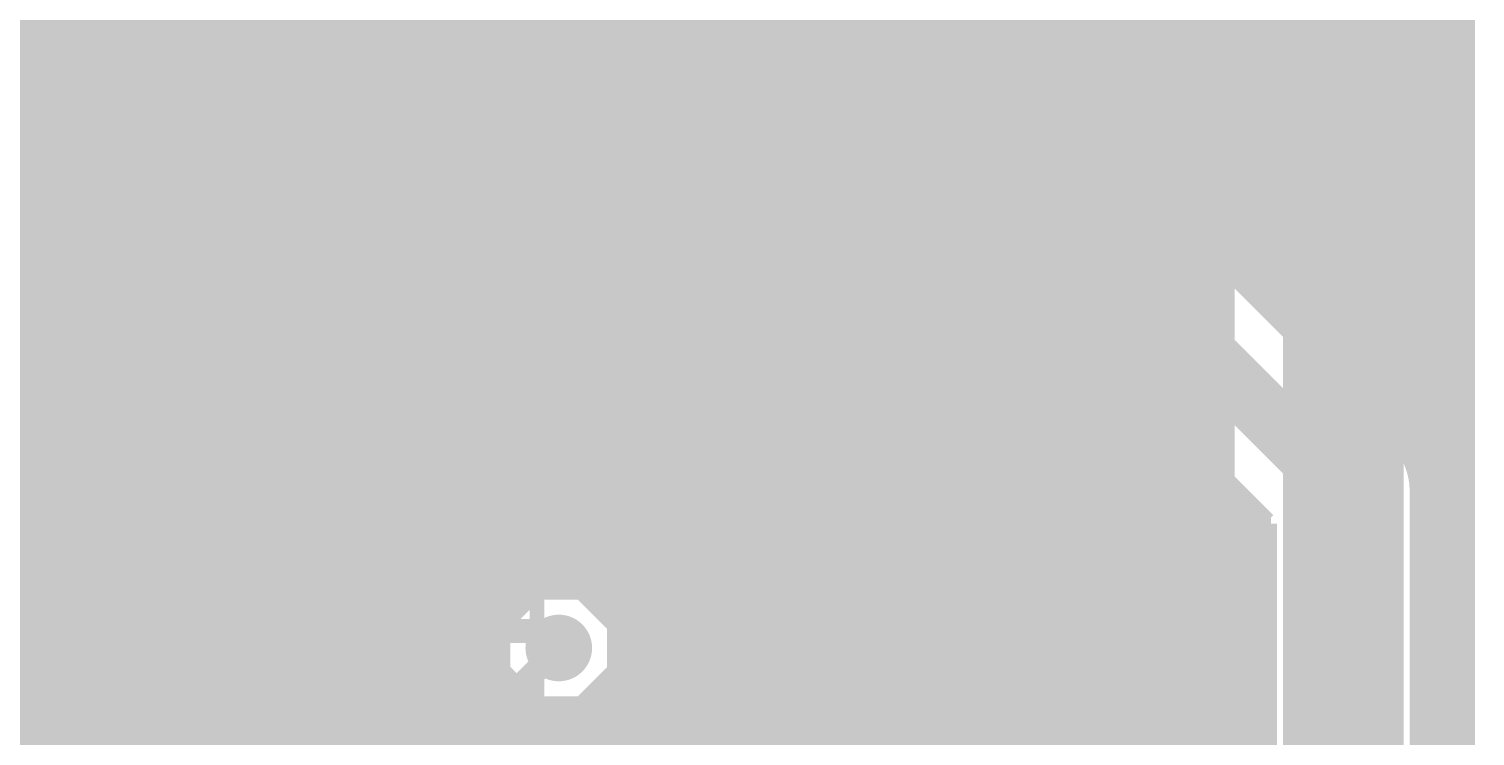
# Model space of a CAD drawing. Extents: x -5 to 208, y -5 to 206.
# Drawn here: x 191.91 to 207.13, y 179.54 to 186.98 of the extents above; entities that cross this region are included whole.
import ezdxf

# ---------------------------------------------------------------- set-up
doc = ezdxf.new("R2010")
doc.units = 0
doc.header["$MEASUREMENT"] = 0
doc.layers.get('0').update_dxf_attribs({"linetype": 'CONTINUOUS'})
for name, color, linetype in [('22-301-0_BOT', 7, 'CONTINUOUS'), ('22-301-0_DRD', 7, 'CONTINUOUS'), ('22-301-0_IN1', 1, 'CONTINUOUS'), ('22-301-0_IN2', 4, 'CONTINUOUS'), ('22-301-0_SMT', 5, 'CONTINUOUS'), ('22-301-0_SPT', 10, 'CONTINUOUS'), ('22-301-0_SST', 14, 'CONTINUOUS'), ('22-301-0_TOP', 9, 'CONTINUOUS'), ('THRUHOLE_TAP', 13, 'CONTINUOUS')]:
    doc.layers.add(name, color=color, linetype=linetype)

# ---------------------------------------------------------------- blocks, each defined once
blk = doc.blocks.new('ROUND_66')
at = {"const_width": 0.35052}
blk.add_lwpolyline([(-0.17526, 0, 1), (0.17526, 0, 1)], format="xyb", close=True, dxfattribs=at)
blk = doc.blocks.new('ROUND_68')
at = {"const_width": 0.35052}
blk.add_lwpolyline([(-0.17526, 0, 1), (0.17526, 0, 1)], format="xyb", close=True, dxfattribs=at)
blk = doc.blocks.new('RECTANGLE_6')
blk.add_solid([(0.4826, 0.4064), (0.4826, -0.4064), (-0.4826, 0.4064), (-0.4826, -0.4064)])
blk = doc.blocks.new('RECTANGLE_51')
blk.add_solid([(0.635, 0.3429), (0.635, -0.3429), (-0.635, 0.3429), (-0.635, -0.3429)])
blk = doc.blocks.new('ROUND_73')
at = {"const_width": 0.10033}
blk.add_lwpolyline([(-0.050164, 0, 1), (0.050164, 0, 1)], format="xyb", close=True, dxfattribs=at)

msp = doc.modelspace()

# ---------------------------------------------------------------- linework, layer by layer
at = {"layer": '22-301-0_BOT', "const_width": 0.254}
for points in [[(191.9478, 203.073), (191.9478, 166.37)], [(192.1764, 203.073), (192.1764, 166.37508)], [(192.405, 203.073), (192.405, 166.41572)], [(192.6336, 203.073), (192.6336, 166.37508)], [(192.8622, 203.073), (192.8622, 166.37)], [(193.0908, 203.073), (193.0908, 166.37)], [(193.3194, 203.073), (193.3194, 166.37)], [(193.548, 203.073), (193.548, 166.37)], [(193.7766, 203.073), (193.7766, 166.37)], [(194.0052, 203.073), (194.0052, 166.37)], [(194.2338, 203.073), (194.2338, 166.37)], [(194.4624, 203.073), (194.4624, 166.37)], [(194.691, 203.073), (194.691, 166.37)], [(194.9196, 203.073), (194.9196, 166.37)], [(195.1482, 203.073), (195.1482, 166.37)], [(195.3768, 203.073), (195.3768, 166.37)], [(195.6054, 203.073), (195.6054, 166.37)], [(195.834, 195.326), (195.834, 166.37)], [(196.0626, 195.326), (196.0626, 166.37)], [(196.2912, 195.326), (196.2912, 166.37)], [(196.5198, 195.326), (196.5198, 166.37)], [(196.7484, 195.326), (196.7484, 166.37)], [(196.977, 195.326), (196.977, 180.91912)], [(197.2056, 195.326), (197.2056, 181.08676)], [(197.4342, 195.326), (197.4342, 181.14518)], [(197.6628, 195.326), (197.6628, 181.12232)], [(197.8914, 195.326), (197.8914, 181.01056)], [(198.12, 195.326), (198.12, 180.7083)], [(198.3486, 195.326), (198.3486, 166.37)], [(198.5772, 195.326), (198.5772, 166.37)], [(198.8058, 195.326), (198.8058, 166.37)], [(199.0344, 195.326), (199.0344, 166.37)], [(199.263, 195.326), (199.263, 166.37)], [(199.4916, 195.326), (199.4916, 166.37)], [(199.7202, 195.326), (199.7202, 166.37)], [(199.9488, 195.326), (199.9488, 166.37)], [(200.1774, 195.326), (200.1774, 166.37)], [(200.406, 195.326), (200.406, 166.37)], [(200.6346, 195.326), (200.6346, 166.37)], [(200.8632, 195.326), (200.8632, 166.37)], [(201.0918, 195.326), (201.0918, 166.37)], [(201.3204, 188.67374), (201.3204, 170.27652)], [(201.549, 188.41212), (201.549, 170.42892)], [(201.7776, 188.31306), (201.7776, 170.47718)], [(202.0062, 188.30036), (202.0062, 170.4467)], [(202.057, 188.30798), (202.057, 170.42892)], [(202.057, 186.944), (67.818, 186.944)], [(202.057, 186.7154), (153.00452, 186.7154)], [(202.057, 186.4868), (153.3525, 186.4868)], [(202.057, 186.2582), (153.55824, 186.2582)], [(202.057, 186.0296), (153.69286, 186.0296)], [(202.057, 185.801), (153.77668, 185.801)], [(202.057, 185.5724), (153.8224, 185.5724)], [(202.057, 185.3438), (153.82748, 185.3438)], [(202.057, 185.1152), (153.797, 185.1152)], [(202.057, 184.8866), (153.72588, 184.8866)], [(202.057, 184.658), (153.60904, 184.658)], [(202.057, 184.4294), (153.43124, 184.4294)], [(202.057, 184.2008), (153.14676, 184.2008)], [(202.057, 183.9722), (67.818, 183.9722)], [(202.057, 183.7436), (67.818, 183.7436)], [(202.057, 183.515), (67.818, 183.515)], [(202.057, 183.2864), (67.818, 183.2864)], [(202.057, 183.0578), (67.818, 183.0578)], [(202.057, 182.8292), (67.818, 182.8292)], [(202.057, 182.6006), (67.818, 182.6006)], [(202.057, 182.372), (67.818, 182.372)], [(202.057, 182.1434), (186.47664, 182.1434)], [(202.057, 181.9148), (186.66206, 181.9148)], [(202.057, 181.6862), (186.73064, 181.6862)], [(202.057, 181.4576), (186.85256, 181.4576)], [(202.057, 181.229), (187.08116, 181.229)], [(197.06336, 181.0004), (187.30976, 181.0004)], [(202.057, 181.0004), (197.90664, 181.0004)], [(196.87794, 180.7718), (187.53836, 180.7718)], [(202.057, 180.7718), (198.09206, 180.7718)], [(196.80936, 180.5432), (187.76696, 180.5432)], [(202.057, 180.5432), (198.16064, 180.5432)], [(196.82206, 180.3146), (187.99556, 180.3146)], [(198.12, 180.22316), (198.12, 166.37)], [(202.057, 180.3146), (198.14794, 180.3146)], [(196.92112, 180.086), (188.22416, 180.086)], [(202.057, 180.086), (198.04888, 180.086)], [(196.977, 180.01488), (196.977, 166.37)], [(197.8914, 179.9209), (197.8914, 166.37)], [(197.18274, 179.8574), (188.3918, 179.8574)], [(197.2056, 179.84724), (197.2056, 166.37)], [(197.4342, 179.78882), (197.4342, 166.37)], [(197.6628, 179.80914), (197.6628, 166.37)], [(202.057, 179.8574), (197.78472, 179.8574)], [(202.057, 179.6288), (188.4172, 179.6288)]]:
    msp.add_lwpolyline(points, dxfattribs=at)
for points in [[(197.485, 181.14772, 0.4142136), (196.80428, 180.467)], [(198.16572, 180.467, 0.4142136), (197.485, 181.14772)], [(196.80428, 180.467, 0.4142136), (197.485, 179.78628)], [(197.485, 179.78628, 0.4142136), (198.16572, 180.467)]]:
    msp.add_lwpolyline(points, format="xyb", dxfattribs=at)
at = {"layer": '22-301-0_DRD', "const_width": 0.254}
for points in [[(206.99984, 121.99874), (206.99984, 204.29982)], [(194.691, 186.69), (194.31, 186.309)], [(195.199, 186.69), (194.691, 186.69)], [(195.58, 186.309), (195.199, 186.69)], [(194.31, 186.309), (194.31, 185.801)], [(195.58, 185.801), (195.58, 186.309)], [(194.31, 185.801), (194.691, 185.42)], [(195.199, 185.42), (195.58, 185.801)], [(194.691, 185.42), (195.199, 185.42)], [(197.231, 181.102), (196.85, 180.721)], [(197.739, 181.102), (197.231, 181.102)], [(198.12, 180.721), (197.739, 181.102)], [(196.85, 180.721), (196.85, 180.213)], [(198.12, 180.213), (198.12, 180.721)], [(196.85, 180.213), (197.231, 179.832)], [(197.739, 179.832), (198.12, 180.213)], [(197.231, 179.832), (197.739, 179.832)]]:
    msp.add_lwpolyline(points, dxfattribs=at)
at = {"layer": '22-301-0_IN1'}
for points, const_width in [([(191.9986, 203.327), (191.9986, 166.27856)], 0.254), ([(192.2272, 203.327), (192.2272, 166.39032)], 0.254), ([(192.4558, 203.327), (192.4558, 166.41318)], 0.254), ([(192.6844, 203.327), (192.6844, 166.35476)], 0.254), ([(192.913, 203.327), (192.913, 166.18712)], 0.254), ([(193.1416, 203.327), (193.1416, 164.846)], 0.254), ([(193.3702, 203.327), (193.3702, 164.846)], 0.254), ([(193.5988, 203.327), (193.5988, 164.846)], 0.254), ([(193.8274, 203.327), (193.8274, 164.846)], 0.254), ([(194.056, 203.327), (194.056, 164.846)], 0.254), ([(194.2846, 203.327), (194.2846, 164.846)], 0.254), ([(194.5132, 203.327), (194.5132, 164.846)], 0.254), ([(194.7418, 203.327), (194.7418, 164.846)], 0.254), ([(194.9704, 203.327), (194.9704, 164.846)], 0.254), ([(195.199, 203.327), (195.199, 164.846)], 0.254), ([(195.4276, 203.327), (195.4276, 164.846)], 0.254), ([(195.58, 203.327), (199.644, 199.263), (199.644, 164.846)], 0.254), ([(195.6562, 203.2508), (195.6562, 164.846)], 0.254), ([(195.8848, 203.0222), (195.8848, 164.846)], 0.254), ([(196.1134, 202.7936), (196.1134, 164.846)], 0.254), ([(196.342, 202.565), (196.342, 164.846)], 0.254), ([(196.5706, 202.3364), (196.5706, 164.846)], 0.254), ([(196.7992, 202.1078), (196.7992, 164.846)], 0.254), ([(197.0278, 201.8792), (197.0278, 180.96992)], 0.254), ([(201.99858, 201.30008), (205.74, 197.55866), (205.74, 140.843), (205.74, 128.651), (202.057, 124.968), (201.99858, 124.9807)], 1.27), ([(201.99858, 201.30008), (205.74, 197.55866), (205.74, 140.843), (202.565, 140.843)], 1.27), ([(197.2564, 201.6506), (197.2564, 181.10708)], 0.254), ([(197.485, 201.422), (197.485, 181.14772)], 0.254), ([(197.7136, 201.1934), (197.7136, 181.10708)], 0.254), ([(197.9422, 200.9648), (197.9422, 180.96992)], 0.254), ([(198.1708, 200.7362), (198.1708, 164.846)], 0.254), ([(198.3994, 200.5076), (198.3994, 164.846)], 0.254), ([(198.628, 200.279), (198.628, 164.846)], 0.254), ([(198.8566, 200.0504), (198.8566, 164.846)], 0.254), ([(199.0852, 199.8218), (199.0852, 164.846)], 0.254), ([(199.3138, 199.5932), (199.3138, 164.846)], 0.254), ([(200.406, 199.263), (200.406, 164.211), (176.149, 164.211)], 0.254), ([(199.5424, 199.3646), (199.5424, 164.846)], 0.254), ([(200.5584, 199.1106), (200.5584, 126.4793)], 0.254), ([(200.787, 198.882), (200.787, 126.6698)], 0.254), ([(201.0156, 198.6534), (201.0156, 126.81204)], 0.254), ([(201.2442, 198.4248), (201.2442, 170.18508)], 0.254), ([(201.4728, 198.1962), (201.4728, 170.39336)], 0.254), ([(201.7014, 197.9676), (201.7014, 170.46956)], 0.254), ([(201.93, 197.739), (201.93, 170.46702)], 0.254), ([(202.1586, 197.5104), (202.1586, 170.37812)], 0.254), ([(202.3872, 197.2818), (202.3872, 170.14698)], 0.254), ([(202.6158, 197.0532), (202.6158, 141.8082)], 0.254), ([(202.8444, 196.8246), (202.8444, 141.8082)], 0.254), ([(203.073, 196.596), (203.073, 164.02812)], 0.254), ([(203.3016, 196.3674), (203.3016, 164.19576)], 0.254), ([(203.5302, 196.1388), (203.5302, 164.25418)], 0.254), ([(203.7588, 195.9102), (203.7588, 164.23132)], 0.254), ([(203.9874, 195.6816), (203.9874, 164.11956)], 0.254), ([(204.216, 195.453), (204.216, 163.8173)], 0.254), ([(204.4446, 195.2244), (204.4446, 141.8082)], 0.254), ([(204.47, 195.199), (204.47, 141.8082)], 0.254), ([(199.644, 186.8932), (67.691, 186.8932)], 0.254), ([(204.47, 187.0202), (200.406, 187.0202)], 0.254), ([(204.47, 186.7916), (200.406, 186.7916)], 0.254), ([(199.644, 186.6646), (153.10358, 186.6646)], 0.254), ([(199.644, 186.436), (153.40584, 186.436)], 0.254), ([(204.47, 186.563), (200.406, 186.563)], 0.254), ([(204.47, 186.3344), (200.406, 186.3344)], 0.254), ([(199.644, 186.2074), (153.5938, 186.2074)], 0.254), ([(199.644, 185.9788), (153.71572, 185.9788)], 0.254), ([(204.47, 186.1058), (200.406, 186.1058)], 0.254), ([(204.47, 185.8772), (200.406, 185.8772)], 0.254), ([(199.644, 185.7502), (153.79192, 185.7502)], 0.254), ([(204.47, 185.6486), (200.406, 185.6486)], 0.254), ([(199.644, 185.5216), (153.82494, 185.5216)], 0.254), ([(204.47, 185.42), (200.406, 185.42)], 0.254), ([(199.644, 185.293), (153.82494, 185.293)], 0.254), ([(204.47, 185.1914), (200.406, 185.1914)], 0.254), ([(199.644, 185.0644), (153.7843, 185.0644)], 0.254), ([(204.47, 184.9628), (200.406, 184.9628)], 0.254), ([(199.644, 184.8358), (153.70556, 184.8358)], 0.254), ([(204.47, 184.7342), (200.406, 184.7342)], 0.254), ([(199.644, 184.6072), (153.57602, 184.6072)], 0.254), ([(204.47, 184.5056), (200.406, 184.5056)], 0.254), ([(199.644, 184.3786), (153.38044, 184.3786)], 0.254), ([(204.47, 184.277), (200.406, 184.277)], 0.254), ([(199.644, 184.15), (153.05786, 184.15)], 0.254), ([(204.47, 184.0484), (200.406, 184.0484)], 0.254), ([(199.644, 183.9214), (67.691, 183.9214)], 0.254), ([(204.47, 183.8198), (200.406, 183.8198)], 0.254), ([(199.644, 183.6928), (67.691, 183.6928)], 0.254), ([(204.47, 183.5912), (200.406, 183.5912)], 0.254), ([(199.644, 183.4642), (67.691, 183.4642)], 0.254), ([(204.47, 183.3626), (200.406, 183.3626)], 0.254), ([(199.644, 183.2356), (67.691, 183.2356)], 0.254), ([(204.47, 183.134), (200.406, 183.134)], 0.254), ([(199.644, 183.007), (67.691, 183.007)], 0.254), ([(204.47, 182.9054), (200.406, 182.9054)], 0.254), ([(199.644, 182.7784), (67.691, 182.7784)], 0.254), ([(204.47, 182.6768), (200.406, 182.6768)], 0.254), ([(199.644, 182.5498), (67.691, 182.5498)], 0.254), ([(204.47, 182.4482), (200.406, 182.4482)], 0.254), ([(199.644, 182.3212), (67.691, 182.3212)], 0.254), ([(204.47, 182.2196), (200.406, 182.2196)], 0.254), ([(199.644, 182.0926), (186.53252, 182.0926)], 0.254), ([(204.47, 181.991), (200.406, 181.991)], 0.254), ([(199.644, 181.864), (186.68492, 181.864)], 0.254), ([(204.47, 181.7624), (200.406, 181.7624)], 0.254), ([(199.644, 181.6354), (186.73318, 181.6354)], 0.254), ([(204.47, 181.5338), (200.406, 181.5338)], 0.254), ([(199.644, 181.4068), (186.7027, 181.4068)], 0.254), ([(204.47, 181.3052), (200.406, 181.3052)], 0.254), ([(199.644, 181.1782), (186.58078, 181.1782)], 0.254), ([(204.47, 181.0766), (200.406, 181.0766)], 0.254), ([(197.00494, 180.9496), (186.21502, 180.9496)], 0.254), ([(199.644, 180.9496), (197.96252, 180.9496)], 0.254), ([(204.47, 180.848), (200.406, 180.848)], 0.254), ([(196.85508, 180.721), (82.22488, 180.721)], 0.254), ([(199.644, 180.721), (198.11492, 180.721)], 0.254), ([(204.47, 180.6194), (200.406, 180.6194)], 0.254), ([(196.80428, 180.4924), (118.91264, 180.4924)], 0.254), ([(199.644, 180.4924), (198.16318, 180.4924)], 0.254), ([(204.47, 180.3908), (200.406, 180.3908)], 0.254), ([(196.83476, 180.2638), (119.09806, 180.2638)], 0.254), ([(199.644, 180.2638), (198.1327, 180.2638)], 0.254), ([(204.47, 180.1622), (200.406, 180.1622)], 0.254), ([(196.95922, 180.0352), (119.16664, 180.0352)], 0.254), ([(197.0278, 179.96408), (197.0278, 164.846)], 0.254), ([(197.9422, 179.96408), (197.9422, 164.846)], 0.254), ([(199.644, 180.0352), (198.01078, 180.0352)], 0.254), ([(204.47, 179.9336), (200.406, 179.9336)], 0.254), ([(197.32244, 179.8066), (119.15394, 179.8066)], 0.254), ([(197.2564, 179.82692), (197.2564, 164.846)], 0.254), ([(197.485, 179.78628), (197.485, 164.846)], 0.254), ([(199.644, 179.8066), (197.64502, 179.8066)], 0.254), ([(197.7136, 179.82692), (197.7136, 164.846)], 0.254), ([(204.47, 179.705), (200.406, 179.705)], 0.254), ([(199.644, 179.578), (119.05488, 179.578)], 0.254), ([(204.47, 179.4764), (200.406, 179.4764)], 0.254)]:
    msp.add_lwpolyline(points, dxfattribs=dict(at, const_width=const_width))
at = {"layer": '22-301-0_IN1', "const_width": 0.254}
for points in [[(197.485, 181.14772, 0.4142136), (196.80428, 180.467)], [(198.16572, 180.467, 0.4142136), (197.485, 181.14772)], [(196.80428, 180.467, 0.4142136), (197.485, 179.78628)], [(197.485, 179.78628, 0.4142136), (198.16572, 180.467)]]:
    msp.add_lwpolyline(points, format="xyb", dxfattribs=at)
at = {"layer": '22-301-0_IN2', "const_width": 0.254}
for points in [[(191.9986, 205.232), (191.9986, 179.9082)], [(192.2272, 205.232), (192.2272, 179.9082)], [(192.4558, 205.232), (192.4558, 179.9082)], [(192.6844, 205.232), (192.6844, 179.9082)], [(192.913, 205.232), (192.913, 179.9082)], [(193.1416, 205.232), (193.1416, 179.9082)], [(193.3702, 205.232), (193.3702, 179.9082)], [(193.5988, 205.232), (193.5988, 179.9082)], [(193.8274, 205.232), (193.8274, 179.9082)], [(194.056, 205.232), (194.056, 179.9082)], [(194.2846, 205.232), (194.2846, 179.9082)], [(194.5132, 205.232), (194.5132, 179.9082)], [(194.7418, 205.232), (194.7418, 179.9082)], [(194.9704, 205.232), (194.9704, 179.9082)], [(195.199, 205.232), (195.199, 179.9082)], [(195.4276, 205.232), (195.4276, 179.9082)], [(195.6562, 205.232), (195.6562, 179.9082)], [(195.8848, 205.232), (195.8848, 179.9082)], [(196.1134, 205.232), (196.1134, 179.9082)], [(196.342, 205.232), (196.342, 179.96916)], [(196.5706, 205.232), (196.5706, 180.19776)], [(196.7992, 205.232), (196.7992, 180.42636)], [(197.0278, 205.232), (197.0278, 180.96992)], [(197.2564, 205.232), (197.2564, 181.10708)], [(197.485, 205.232), (197.485, 181.14772)], [(197.7136, 205.232), (197.7136, 181.10708)], [(197.9422, 205.232), (197.9422, 180.96992)], [(198.1708, 205.232), (198.1708, 169.3672)], [(198.3994, 205.232), (198.3994, 169.3672)], [(198.628, 205.232), (198.628, 169.3672)], [(198.8566, 205.232), (198.8566, 169.3672)], [(199.0852, 205.232), (199.0852, 169.3672)], [(199.3138, 205.232), (199.3138, 169.3672)], [(199.5424, 205.232), (199.5424, 169.3672)], [(199.644, 205.232), (199.644, 169.3672)], [(200.406, 199.009), (200.406, 169.3672)], [(200.5584, 199.009), (200.5584, 169.3672)], [(200.787, 199.009), (200.787, 169.55516)], [(201.0156, 199.009), (201.0156, 169.78376)], [(201.2442, 199.009), (201.2442, 170.18508)], [(201.4728, 199.009), (201.4728, 170.39336)], [(201.7014, 199.009), (201.7014, 170.46956)], [(201.93, 199.009), (201.93, 170.46702)], [(202.1586, 199.009), (202.1586, 170.37812)], [(202.3872, 199.009), (202.3872, 170.14698)], [(202.6158, 199.009), (202.6158, 141.52118)], [(202.8444, 199.009), (202.8444, 141.46276)], [(203.073, 199.009), (203.073, 164.02812)], [(203.3016, 199.009), (203.3016, 164.19576)], [(203.5302, 199.009), (203.5302, 164.25418)], [(203.7588, 199.009), (203.7588, 164.23132)], [(203.9874, 199.009), (203.9874, 164.11956)], [(204.216, 199.009), (204.216, 163.8173)], [(204.4446, 199.009), (204.4446, 121.539)], [(204.47, 199.009), (204.47, 121.539)], [(199.644, 187.0456), (67.691, 187.0456)], [(204.47, 187.071), (200.406, 187.071)], [(199.644, 186.817), (152.7048, 186.817)], [(204.47, 186.8424), (200.406, 186.8424)], [(199.644, 186.5884), (153.22296, 186.5884)], [(204.47, 186.6138), (200.406, 186.6138)], [(199.644, 186.3598), (153.47696, 186.3598)], [(204.47, 186.3852), (200.406, 186.3852)], [(199.644, 186.1312), (153.63952, 186.1312)], [(204.47, 186.1566), (200.406, 186.1566)], [(199.644, 185.9026), (153.7462, 185.9026)], [(204.47, 185.928), (200.406, 185.928)], [(204.47, 185.6994), (200.406, 185.6994)], [(199.644, 185.674), (153.80716, 185.674)], [(199.644, 185.4454), (153.83002, 185.4454)], [(204.47, 185.4708), (200.406, 185.4708)], [(204.47, 185.2422), (200.406, 185.2422)], [(199.644, 185.2168), (153.81478, 185.2168)], [(199.644, 184.9882), (153.76398, 184.9882)], [(204.47, 185.0136), (200.406, 185.0136)], [(204.47, 184.785), (200.406, 184.785)], [(199.644, 184.7596), (153.66746, 184.7596)], [(199.644, 184.531), (153.52014, 184.531)], [(204.47, 184.5564), (200.406, 184.5564)], [(204.47, 184.3278), (200.406, 184.3278)], [(199.644, 184.3024), (153.29154, 184.3024)], [(199.644, 184.0738), (152.8826, 184.0738)], [(204.47, 184.0992), (200.406, 184.0992)], [(204.47, 183.8706), (200.406, 183.8706)], [(199.644, 183.8452), (67.691, 183.8452)], [(199.644, 183.6166), (67.691, 183.6166)], [(204.47, 183.642), (200.406, 183.642)], [(204.47, 183.4134), (200.406, 183.4134)], [(199.644, 183.388), (67.691, 183.388)], [(199.644, 183.1594), (67.691, 183.1594)], [(204.47, 183.1848), (200.406, 183.1848)], [(204.47, 182.9562), (200.406, 182.9562)], [(199.644, 182.9308), (67.691, 182.9308)], [(199.644, 182.7022), (67.691, 182.7022)], [(204.47, 182.7276), (200.406, 182.7276)], [(204.47, 182.499), (200.406, 182.499)], [(199.644, 182.4736), (67.691, 182.4736)], [(199.644, 182.245), (186.2963, 182.245)], [(204.47, 182.2704), (200.406, 182.2704)], [(204.47, 182.0418), (200.406, 182.0418)], [(199.644, 182.0164), (186.59856, 182.0164)], [(199.644, 181.7878), (186.71032, 181.7878)], [(204.47, 181.8132), (200.406, 181.8132)], [(204.47, 181.5846), (200.406, 181.5846)], [(199.644, 181.5592), (186.73318, 181.5592)], [(199.644, 181.3306), (186.67476, 181.3306)], [(204.47, 181.356), (200.406, 181.356)], [(204.47, 181.1274), (200.406, 181.1274)], [(197.24116, 181.102), (186.50712, 181.102)], [(199.644, 181.102), (197.7263, 181.102)], [(196.9389, 180.8734), (82.08264, 180.8734)], [(199.644, 180.8734), (198.02856, 180.8734)], [(204.47, 180.8988), (200.406, 180.8988)], [(204.47, 180.6702), (200.406, 180.6702)], [(196.82714, 180.6448), (82.26806, 180.6448)], [(199.644, 180.6448), (198.14032, 180.6448)], [(22.352, 180.467), (22.352, 180.34), (23.368, 179.324), (106.172, 179.324), (106.807, 179.959), (107.315, 179.959), (108.077, 179.197), (146.812, 179.197), (147.066, 179.451), (196.469, 179.451), (197.485, 180.467)], [(196.7865, 180.4162), (118.99392, 180.4162)], [(196.80428, 180.43398), (196.2785, 179.9082)], [(196.80428, 180.467), (196.80508, 180.43402)], [(199.644, 180.4162), (198.16318, 180.4162)], [(204.47, 180.4416), (200.406, 180.4416)], [(204.47, 180.213), (200.406, 180.213)], [(196.5579, 180.1876), (119.13108, 180.1876)], [(199.644, 180.1876), (198.10476, 180.1876)], [(196.3293, 179.959), (119.17172, 179.959)], [(196.2785, 179.9082), (147.066, 179.9082)], [(199.644, 179.959), (197.93712, 179.959)], [(197.9422, 179.96408), (197.9422, 169.3672)], [(204.47, 179.9844), (200.406, 179.9844)], [(197.45198, 179.78628), (196.79666, 179.13096)], [(197.45198, 179.78628), (197.485, 179.78548)], [(197.485, 179.78628), (197.485, 169.3672)], [(197.7136, 179.82692), (197.7136, 169.3672)], [(204.47, 179.7558), (200.406, 179.7558)], [(197.2564, 179.5907), (197.2564, 169.3672)], [(199.644, 179.7304), (197.39356, 179.7304)], [(199.644, 179.5018), (197.16496, 179.5018)], [(204.47, 179.5272), (200.406, 179.5272)]]:
    msp.add_lwpolyline(points, dxfattribs=at)
for points in [[(197.485, 181.14772, 0.4142136), (196.80428, 180.467)], [(198.16572, 180.467, 0.4142136), (197.485, 181.14772)], [(197.485, 179.78628, 0.4142136), (198.16572, 180.467)]]:
    msp.add_lwpolyline(points, format="xyb", dxfattribs=at)
at = {"layer": '22-301-0_SST', "const_width": 0.1524}
for points in [[(194.87642, 186.91606), (195.04406, 186.8551), (195.21424, 186.8551), (195.38442, 186.91606), (195.38442, 187.27166), (195.21424, 187.33008), (195.04406, 187.33008), (194.87642, 187.27166), (194.87642, 186.91606), (194.70624, 186.8551), (194.53606, 186.8551), (194.36842, 186.91606), (194.36842, 187.27166), (194.53606, 187.33008), (194.70624, 187.33008), (194.87642, 187.27166)], [(194.36842, 186.31408), (194.53606, 186.43346), (194.70624, 186.49188), (195.04406, 186.49188), (195.21424, 186.43346), (195.38442, 186.31408), (195.38442, 186.1947), (195.21424, 186.07786), (195.04406, 186.0169), (194.70624, 186.0169), (194.53606, 186.07786), (194.36842, 186.1947), (194.36842, 186.31408)], [(199.9234, 185.72734), (199.9234, 185.37174), (200.09358, 185.25236), (200.26376, 185.25236), (200.4314, 185.37174), (200.4314, 185.72734), (199.4154, 185.72734)], [(195.7705, 182.6895), (195.7705, 185.6105), (194.1322, 185.6105), (194.1322, 182.6895), (195.7705, 182.6895)], [(199.9234, 185.43016), (199.4154, 185.25236)], [(193.62166, 184.51322), (192.77584, 184.51322), (192.60566, 184.57164), (192.60566, 184.92724), (192.77584, 184.9882), (193.62166, 184.9882)], [(199.4154, 184.53354), (199.4154, 184.76976)], [(199.4154, 184.65292), (200.4314, 184.65292), (200.26376, 184.76976)], [(192.77584, 184.15), (192.60566, 184.08904), (192.60566, 183.73344), (192.77584, 183.67502), (193.11366, 183.67502), (193.28384, 183.7944), (193.28384, 184.15), (193.62166, 184.15), (193.62166, 183.67502)], [(199.4154, 183.81472), (199.4154, 184.05094)], [(199.4154, 183.93156), (200.4314, 183.93156), (200.26376, 184.05094)], [(199.75576, 182.97652), (199.75576, 183.44896), (200.4314, 183.21274), (200.4314, 183.09336), (199.4154, 183.09336)], [(192.60566, 183.134), (192.77584, 183.25084), (192.94348, 183.3118), (193.28384, 183.3118), (193.45148, 183.25084), (193.62166, 183.134), (193.62166, 183.01462), (193.45148, 182.89524), (193.28384, 182.83682), (192.94348, 182.83682), (192.77584, 182.89524), (192.60566, 183.01462), (192.60566, 183.134)], [(199.1995, 182.4355), (199.1995, 179.5145), (200.8378, 179.5145), (200.8378, 182.4355), (199.1995, 182.4355)], [(197.0278, 182.245), (197.2564, 182.245), (197.2564, 179.07), (192.7098, 179.07), (192.7098, 182.245), (197.0278, 182.245)]]:
    msp.add_lwpolyline(points, dxfattribs=at)
at = {"layer": '22-301-0_TOP'}
for points, const_width in [([(206.2226, 196.088), (206.2226, 182.80126)], 0.254), ([(206.4512, 196.088), (206.4512, 182.5371)], 0.254), ([(206.6798, 196.088), (206.6798, 165.735)], 0.254), ([(206.883, 196.088), (206.883, 165.735)], 0.254), ([(205.994, 192.6844), (205.994, 183.02986)], 0.254), ([(205.7654, 192.4177), (205.7654, 183.25846)], 0.254), ([(205.5368, 192.1764), (205.5368, 183.48706)], 0.254), ([(205.3082, 191.9478), (205.3082, 183.71566)], 0.254), ([(205.0796, 191.7192), (205.0796, 183.94426)], 0.254), ([(204.851, 191.4906), (204.851, 184.17286)], 0.254), ([(204.6224, 191.262), (204.6224, 184.40146)], 0.254), ([(204.3938, 191.0334), (204.3938, 184.63006)], 0.254), ([(204.1652, 190.8048), (204.1652, 184.85866)], 0.254), ([(203.9366, 190.5762), (203.9366, 185.08726)], 0.254), ([(202.7936, 189.2427), (202.7936, 186.23026)], 0.254), ([(203.0222, 189.2427), (203.0222, 186.00166)], 0.254), ([(203.2508, 189.2427), (203.2508, 185.77306)], 0.254), ([(203.4794, 189.2427), (203.4794, 185.54446)], 0.254), ([(203.708, 189.2427), (203.708, 185.31586)], 0.254), ([(202.565, 188.39942), (202.565, 186.45886)], 0.254), ([(202.1078, 188.1378), (202.1078, 186.91606)], 0.254), ([(202.3364, 188.21908), (202.3364, 186.68746)], 0.254), ([(201.12482, 187.90158), (206.31658, 182.70982)], 0.254), ([(203.581, 163.576), (205.74, 165.735), (205.74, 182.118), (200.533, 187.325), (181.864, 187.325), (179.705, 185.166), (178.435, 185.166), (174.498, 181.229), (162.052, 181.229), (158.115, 185.166), (158.115, 185.52922)], 0.635), ([(206.883, 186.9948), (202.02906, 186.9948)], 0.254), ([(206.883, 186.7662), (202.25766, 186.7662)], 0.254), ([(200.1901, 186.4995), (192.74536, 186.4995)], 0.254), ([(192.74536, 186.4995), (193.9544, 185.29046)], 0.254), ([(192.9638, 186.4995), (192.9638, 186.28106)], 0.254), ([(193.1924, 186.4995), (193.1924, 186.05246)], 0.254), ([(193.421, 186.4995), (193.421, 185.82386)], 0.254), ([(193.6496, 186.4995), (193.6496, 185.59526)], 0.254), ([(193.8782, 186.4995), (193.8782, 185.36666)], 0.254), ([(194.1068, 186.4995), (194.1068, 185.7756)], 0.254), ([(194.3354, 186.4995), (194.3354, 185.7756)], 0.254), ([(194.564, 186.4995), (194.564, 185.7756)], 0.254), ([(194.7926, 186.4995), (194.7926, 185.7756)], 0.254), ([(195.0212, 186.4995), (195.0212, 185.7756)], 0.254), ([(195.2498, 186.4995), (195.2498, 185.7756)], 0.254), ([(195.4784, 186.4995), (195.4784, 185.7756)], 0.254), ([(195.707, 186.4995), (195.707, 185.7756)], 0.254), ([(195.9356, 186.4995), (195.9356, 184.06872)], 0.254), ([(196.1642, 186.4995), (196.1642, 183.84266)], 0.254), ([(196.3928, 186.4995), (196.3928, 183.61406)], 0.254), ([(196.6214, 186.4995), (196.6214, 183.38546)], 0.254), ([(196.85, 186.4995), (196.85, 183.15686)], 0.254), ([(197.0786, 186.4995), (197.0786, 182.71998)], 0.254), ([(197.3072, 186.4995), (197.3072, 182.4609)], 0.254), ([(197.5358, 186.4995), (197.5358, 182.4355)], 0.254), ([(197.7644, 186.4995), (197.7644, 182.4355)], 0.254), ([(197.993, 186.4995), (197.993, 182.4355)], 0.254), ([(198.2216, 186.4995), (198.2216, 182.4355)], 0.254), ([(198.4502, 186.4995), (198.4502, 182.4355)], 0.254), ([(198.6788, 186.4995), (198.6788, 182.4355)], 0.254), ([(198.9074, 186.4995), (198.9074, 182.4355)], 0.254), ([(199.136, 186.4995), (199.136, 182.6006)], 0.254), ([(199.3646, 186.4995), (199.3646, 182.6006)], 0.254), ([(199.5932, 186.4995), (199.5932, 182.6006)], 0.254), ([(199.8218, 186.4995), (199.8218, 182.6006)], 0.254), ([(200.0504, 186.4995), (200.0504, 182.6006)], 0.254), ([(200.1901, 186.4995), (204.9145, 181.7751)], 0.254), ([(206.883, 186.5376), (202.48626, 186.5376)], 0.254), ([(200.3806, 186.309), (192.93586, 186.309)], 0.254), ([(200.279, 186.4106), (200.279, 182.6006)], 0.254), ([(206.883, 186.309), (202.71486, 186.309)], 0.254), ([(180.9242, 179.705), (180.594, 179.705), (180.213, 179.705), (179.324, 180.594), (179.324, 183.134), (182.245, 186.055), (192.024, 186.055), (194.6402, 183.4388), (194.945, 183.4388)], 0.635), ([(194.945, 184.8612), (194.945, 186.055)], 0.635), ([(200.5076, 186.182), (200.5076, 182.6006)], 0.254), ([(200.6092, 186.0804), (193.16446, 186.0804)], 0.254), ([(206.883, 186.0804), (202.94346, 186.0804)], 0.254), ([(200.8378, 185.8518), (193.39306, 185.8518)], 0.254), ([(200.7362, 185.9534), (200.7362, 182.6006)], 0.254), ([(206.883, 185.8518), (203.17206, 185.8518)], 0.254), ([(195.9356, 185.7756), (193.9544, 185.7756)], 0.254), ([(193.9544, 185.7756), (193.9544, 185.29046)], 0.254), ([(194.945, 185.7756), (194.945, 184.8612)], 0.254), ([(195.9356, 185.7756), (195.9356, 184.3532)], 0.254), ([(200.9648, 185.7248), (200.9648, 182.6006)], 0.254), ([(193.9544, 185.6232), (193.62166, 185.6232)], 0.254), ([(201.0664, 185.6232), (195.9356, 185.6232)], 0.254), ([(206.883, 185.6232), (203.40066, 185.6232)], 0.254), ([(193.9544, 185.3946), (193.85026, 185.3946)], 0.254), ([(201.295, 185.3946), (195.9356, 185.3946)], 0.254), ([(201.1934, 185.4962), (201.1934, 175.5775)], 0.254), ([(206.883, 185.3946), (203.62926, 185.3946)], 0.254), ([(183.515, 180.6702), (185.1152, 180.6702), (186.055, 181.61), (186.055, 182.372), (188.849, 185.166), (191.643, 185.166), (193.675, 183.134), (193.675, 181.61)], 0.635), ([(201.422, 185.2676), (201.422, 175.5775)], 0.254), ([(201.5236, 185.166), (195.9356, 185.166)], 0.254), ([(206.883, 185.166), (203.85786, 185.166)], 0.254), ([(201.7522, 184.9374), (195.9356, 184.9374)], 0.254), ([(201.6506, 185.039), (201.6506, 175.5775)], 0.254), ([(206.883, 184.9374), (204.08646, 184.9374)], 0.254), ([(195.9356, 184.8612), (194.945, 184.8612)], 0.254), ([(201.8792, 184.8104), (201.8792, 175.5775)], 0.254), ([(201.9808, 184.7088), (195.9356, 184.7088)], 0.254), ([(206.883, 184.7088), (204.31506, 184.7088)], 0.254), ([(202.2094, 184.4802), (195.9356, 184.4802)], 0.254), ([(202.1078, 184.5818), (202.1078, 175.5775)], 0.254), ([(206.883, 184.4802), (204.54366, 184.4802)], 0.254), ([(202.3364, 184.3532), (202.3364, 175.5775)], 0.254), ([(192.405, 170.2562), (192.278, 170.3832), (192.278, 182.499), (190.754, 184.023), (189.23, 184.023), (188.595, 183.388), (188.595, 180.594), (187.706, 179.705), (187.2742, 179.705)], 0.635), ([(202.438, 184.2516), (195.9356, 184.2516)], 0.254), ([(206.883, 184.2516), (204.77226, 184.2516)], 0.254), ([(195.9864, 184.023), (195.93609, 184.0693)], 0.254), ([(195.9864, 184.023), (195.93609, 184.0693)], 0.254), ([(202.6666, 184.023), (195.98386, 184.023)], 0.254), ([(195.99402, 184.01538), (196.84238, 183.16702)], 0.254), ([(202.565, 184.1246), (202.565, 175.5775)], 0.254), ([(206.883, 184.023), (205.00086, 184.023)], 0.254), ([(202.7936, 183.896), (202.7936, 175.5775)], 0.254), ([(202.8952, 183.7944), (196.21246, 183.7944)], 0.254), ([(206.883, 183.7944), (205.22946, 183.7944)], 0.254), ([(196.2658, 181.61), (196.2658, 182.5752), (195.4022, 183.4388), (194.945, 183.4388)], 0.635), ([(203.1238, 183.5658), (196.44106, 183.5658)], 0.254), ([(203.0222, 183.6674), (203.0222, 175.5775)], 0.254), ([(206.883, 183.5658), (205.45806, 183.5658)], 0.254), ([(203.2508, 183.4388), (203.2508, 175.5775)], 0.254), ([(203.3524, 183.3372), (196.66966, 183.3372)], 0.254), ([(206.883, 183.3372), (205.68666, 183.3372)], 0.254), ([(203.581, 183.1086), (196.89572, 183.1086)], 0.254), ([(203.4794, 183.2102), (203.4794, 175.5775)], 0.254), ([(206.883, 183.1086), (205.91526, 183.1086)], 0.254), ([(203.708, 182.9816), (203.708, 175.5775)], 0.254), ([(203.8096, 182.88), (197.03288, 182.88)], 0.254), ([(206.883, 182.88), (206.14386, 182.88)], 0.254), ([(204.0382, 182.6514), (197.08622, 182.6514)], 0.254), ([(203.9366, 182.753), (203.9366, 175.5775)], 0.254), ([(206.883, 182.6514), (206.36992, 182.6514)], 0.254), ([(197.0913, 182.5752), (197.0913, 182.4609)], 0.254), ([(201.0156, 182.6006), (199.0344, 182.6006)], 0.254), ([(199.0344, 182.6006), (199.0344, 182.4355)], 0.254), ([(201.0156, 182.6006), (201.0156, 181.1782)], 0.254), ([(204.1652, 182.5244), (204.1652, 175.5775)], 0.254), ([(197.4088, 182.4609), (197.0913, 182.4609)], 0.254), ([(197.4088, 182.4609), (197.4088, 182.4355)], 0.254), ([(199.0344, 182.4355), (197.4088, 182.4355)], 0.254), ([(199.0344, 182.4228), (197.4088, 182.4228)], 0.254), ([(204.2668, 182.4228), (201.0156, 182.4228)], 0.254), ([(206.883, 182.4228), (206.50708, 182.4228)], 0.254), ([(204.4954, 182.1942), (201.0156, 182.1942)], 0.254), ([(204.3938, 182.2958), (204.3938, 175.57496)], 0.254), ([(206.883, 182.1942), (206.56042, 182.1942)], 0.254), ([(204.6224, 182.0672), (204.6224, 175.52924)], 0.254), ([(206.5655, 182.118), (206.5655, 165.735)], 0.254), ([(200.025, 181.6862), (199.9488, 181.61), (196.2658, 181.61)], 0.635), ([(204.724, 181.9656), (201.0156, 181.9656)], 0.254), ([(206.883, 181.9656), (206.5655, 181.9656)], 0.254), ([(204.9145, 181.737), (201.0156, 181.737)], 0.254), ([(204.851, 181.8386), (204.851, 175.40224)], 0.254), ([(204.9145, 181.7751), (204.9145, 175.34636)], 0.254), ([(206.883, 181.737), (206.5655, 181.737)], 0.254), ([(204.9145, 181.5084), (201.0156, 181.5084)], 0.254), ([(206.883, 181.5084), (206.5655, 181.5084)], 0.254), ([(204.9145, 181.2798), (201.0156, 181.2798)], 0.254), ([(206.883, 181.2798), (206.5655, 181.2798)], 0.254), ([(201.0156, 181.1782), (201.0156, 180.7718)], 0.254), ([(204.9145, 181.0512), (201.0156, 181.0512)], 0.254), ([(206.883, 181.0512), (206.5655, 181.0512)], 0.254), ([(204.9145, 180.8226), (201.0156, 180.8226)], 0.254), ([(206.883, 180.8226), (206.5655, 180.8226)], 0.254), ([(201.0156, 180.7718), (201.0156, 179.3494)], 0.254), ([(197.485, 180.467), (197.485, 180.6448), (193.675, 180.6448)], 0.254), ([(204.9145, 180.594), (201.0156, 180.594)], 0.254), ([(206.883, 180.594), (206.5655, 180.594)], 0.254), ([(196.2658, 179.705), (196.2658, 179.197), (198.9582, 179.197), (200.025, 180.2638)], 0.635), ([(204.9145, 180.3654), (201.0156, 180.3654)], 0.254), ([(206.883, 180.3654), (206.5655, 180.3654)], 0.254), ([(204.9145, 180.1368), (201.0156, 180.1368)], 0.254), ([(206.883, 180.1368), (206.5655, 180.1368)], 0.254), ([(193.929, 177.038), (193.929, 178.562), (193.929, 179.451), (193.675, 179.705)], 0.635), ([(194.818, 180.0098), (194.818, 179.7939)], 0.254), ([(195.1228, 180.0098), (194.818, 180.0098)], 0.254), ([(195.1228, 179.9082), (194.818, 179.9082)], 0.254), ([(195.0212, 180.0098), (195.0212, 178.181)], 0.254), ([(195.1228, 180.0098), (195.1228, 178.8541)], 0.254), ([(195.961, 177.038), (196.2658, 177.3428), (196.2658, 179.197), (196.2658, 179.705)], 0.635), ([(204.9145, 179.9082), (201.0156, 179.9082)], 0.254), ([(206.883, 179.9082), (206.5655, 179.9082)], 0.254), ([(194.818, 179.7939), (194.818, 178.8541)], 0.254), ([(194.818, 179.705), (193.675, 179.705)], 0.254), ([(193.675, 178.8541), (193.675, 179.705)], 0.254), ([(195.1228, 179.6796), (194.818, 179.6796)], 0.254), ([(204.9145, 179.6796), (201.0156, 179.6796)], 0.254), ([(206.883, 179.6796), (206.5655, 179.6796)], 0.254), ([(195.1228, 179.451), (194.818, 179.451)], 0.254), ([(204.9145, 179.451), (201.0156, 179.451)], 0.254), ([(206.883, 179.451), (206.5655, 179.451)], 0.254)]:
    msp.add_lwpolyline(points, dxfattribs=dict(at, const_width=const_width))
at = {"layer": '22-301-0_TOP', "const_width": 0.254}
for points in [[(197.0913, 182.5752, 0.1989124), (196.84952, 183.15892)], [(206.5655, 182.118, 0.1989124), (206.32372, 182.70172)]]:
    msp.add_lwpolyline(points, format="xyb", dxfattribs=at)

# ---------------------------------------------------------------- block references
at = {"layer": '22-301-0_BOT'}
for p in [(194.945, 186.055), (197.485, 180.467)]:
    msp.add_blockref('ROUND_66', p, dxfattribs=at)
at = {"layer": '22-301-0_IN1'}
for p in [(194.945, 186.055), (197.485, 180.467)]:
    msp.add_blockref('ROUND_66', p, dxfattribs=at)
at = {"layer": '22-301-0_IN2'}
for name, p in [('ROUND_68', (194.945, 186.055)), ('ROUND_66', (197.485, 180.467))]:
    msp.add_blockref(name, p, dxfattribs=at)
at = {"layer": '22-301-0_SMT'}
for name, p in [('RECTANGLE_6', (194.945, 184.8612)), ('RECTANGLE_6', (194.945, 183.4388)), ('RECTANGLE_6', (200.025, 181.6862)), ('RECTANGLE_51', (193.675, 181.61)), ('RECTANGLE_51', (196.2658, 181.61)), ('RECTANGLE_51', (193.675, 180.6448)), ('RECTANGLE_6', (200.025, 180.2638)), ('RECTANGLE_51', (193.675, 179.705)), ('RECTANGLE_51', (196.2658, 179.705))]:
    msp.add_blockref(name, p, dxfattribs=at)
at = {"layer": '22-301-0_SPT'}
for name, p in [('RECTANGLE_6', (194.945, 184.8612)), ('RECTANGLE_6', (194.945, 183.4388)), ('RECTANGLE_6', (200.025, 181.6862)), ('RECTANGLE_51', (193.675, 181.61)), ('RECTANGLE_51', (196.2658, 181.61)), ('RECTANGLE_51', (193.675, 180.6448)), ('RECTANGLE_6', (200.025, 180.2638)), ('RECTANGLE_51', (193.675, 179.705)), ('RECTANGLE_51', (196.2658, 179.705))]:
    msp.add_blockref(name, p, dxfattribs=at)
at = {"layer": '22-301-0_TOP'}
for name, p in [('ROUND_66', (194.945, 186.055)), ('RECTANGLE_6', (194.945, 184.8612)), ('RECTANGLE_6', (194.945, 183.4388)), ('RECTANGLE_6', (200.025, 181.6862)), ('RECTANGLE_51', (193.675, 181.61)), ('RECTANGLE_51', (196.2658, 181.61)), ('RECTANGLE_51', (193.675, 180.6448)), ('ROUND_66', (197.485, 180.467)), ('RECTANGLE_6', (200.025, 180.2638)), ('RECTANGLE_51', (193.675, 179.705)), ('RECTANGLE_51', (196.2658, 179.705))]:
    msp.add_blockref(name, p, dxfattribs=at)
at = {"layer": 'THRUHOLE_TAP'}
for p in [(194.945, 186.055), (197.485, 180.467)]:
    msp.add_blockref('ROUND_73', p, dxfattribs=at)

doc.saveas('drawing.dxf')
